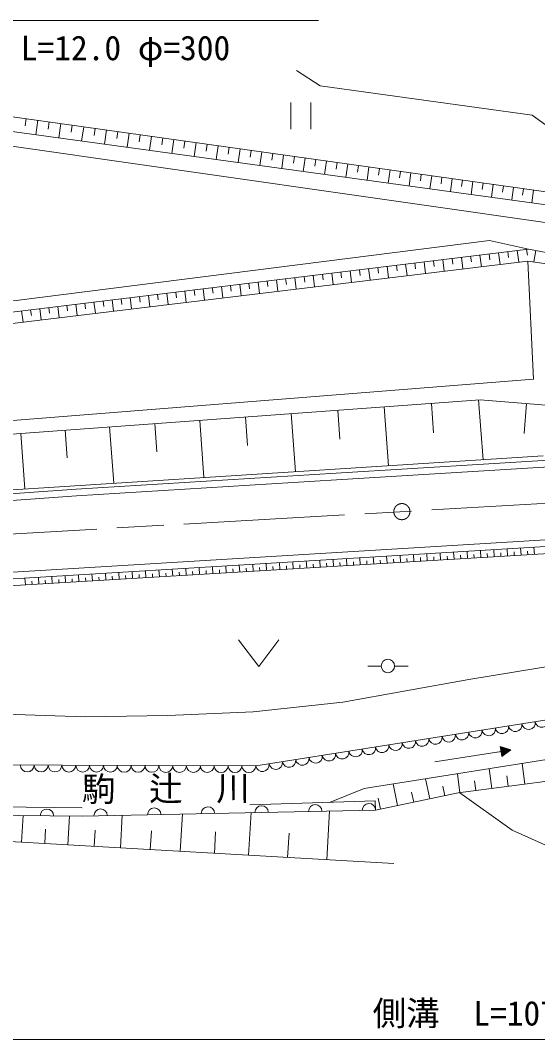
# Model space of a CAD drawing. Units: millimetres, scale not verified. Extents: x 40000 to 680000, y 20000 to 380000.
# Drawn here: x 251212 to 289755, y 261240 to 337189 of the extents above; entities that cross this region are included whole.
import ezdxf
from ezdxf.enums import TextEntityAlignment as Align

# ---------------------------------------------------------------- set-up
doc = ezdxf.new("R2010")
doc.units = ezdxf.units.MM
doc.header["$LTSCALE"] = 1000
doc.linetypes.add('CHAIN', pattern=[18.5, 12, -1.5, 3.5, -1.5])
for name, color, linetype, lineweight in [('M-BGD', 7, 'Continuous', 13), ('M-BMK', 2, 'CHAIN', 13), ('M-STR-HTXT', 7, 'Continuous', 13)]:
    doc.layers.add(name, color=color, linetype=linetype, lineweight=lineweight)
doc.layers.add('M-BMK-HTXT', color=7, linetype='Continuous')
doc.styles.add('ＭＳ ゴシック', font='')
doc.styles.get('ＭＳ ゴシック').set_extended_font_data('MS Gothic')

msp = doc.modelspace()

# ---------------------------------------------------------------- linework, layer by layer
at = {"layer": 'M-BGD'}
for p, q in [((241805, 331253), (295305, 323708)), ((271367, 331077), (271367, 329077)), ((272867, 329077), (272867, 331077)), ((251641, 329866), (251565, 329326)), ((252505, 329744), (252354, 328671)), ((253363, 329623), (253288, 329086)), ((254222, 329502), (254071, 328435)), ((255075, 329381), (254999, 328848)), ((255928, 329261), (255778, 328201)), ((256776, 329141), (256701, 328611)), ((257624, 329022), (257475, 327968)), ((258467, 328903), (258392, 328376)), ((259309, 328784), (259162, 327737)), ((260147, 328666), (260073, 328142)), ((260985, 328548), (260838, 327507)), ((261817, 328430), (261744, 327910)), ((262650, 328313), (262504, 327279)), ((263477, 328196), (263404, 327679)), ((264305, 328080), (264160, 327051)), ((265127, 327964), (265055, 327449)), ((265950, 327848), (265806, 326826)), ((266767, 327732), (266695, 327221)), ((267585, 327617), (267442, 326601)), ((268397, 327502), (268326, 326995)), ((269210, 327388), (269067, 326378)), ((270017, 327274), (269946, 326769)), ((270825, 327160), (270684, 326157)), ((271628, 327047), (271557, 326545)), ((272430, 326934), (272290, 325936)), ((273228, 326821), (273158, 326322)), ((274026, 326709), (273886, 325717)), ((274819, 326597), (274749, 326101)), ((275612, 326485), (275473, 325500)), ((276400, 326374), (276330, 325881)), ((277188, 326263), (277050, 325283)), ((277971, 326152), (277902, 325662)), ((278755, 326042), (278618, 325068)), ((279533, 325932), (279465, 325445)), ((280312, 325822), (280175, 324855)), ((281086, 325713), (281018, 325229)), ((281860, 325604), (281724, 324642)), ((282629, 325495), (282561, 325015)), ((283398, 325387), (283263, 324431)), ((284162, 325279), (284095, 324801)), ((284927, 325171), (284793, 324221)), ((285687, 325064), (285620, 324589)), ((286446, 324957), (286313, 324013)), ((287202, 324850), (287135, 324378)), ((287957, 324744), (287824, 323806)), ((288707, 324638), (288641, 324169)), ((289458, 324532), (289326, 323600)), ((289073, 320145), (248554, 315214)), ((286154, 319790), (286206, 319356)), ((286848, 319874), (286954, 319005)), ((287544, 319959), (287597, 319524)), ((288239, 320044), (288345, 319173)), ((288936, 320128), (288989, 319693)), ((292082, 319575), (289073, 320145)), ((289627, 320040), (289466, 319192)), ((279919, 319031), (280025, 318167)), ((280611, 319115), (280663, 318683)), ((281302, 319199), (281407, 318334)), ((281994, 319284), (282046, 318851)), ((282686, 319368), (282791, 318502)), ((283378, 319452), (283431, 319019)), ((284071, 319536), (284177, 318669)), ((284765, 319621), (284818, 319187)), ((285459, 319705), (285565, 318837)), ((273722, 318277), (273774, 317848)), ((274409, 318361), (274513, 317501)), ((275096, 318444), (275149, 318015)), ((275784, 318528), (275888, 317667)), ((276472, 318612), (276524, 318181)), ((277161, 318695), (277265, 317834)), ((277850, 318779), (277902, 318348)), ((278539, 318863), (278644, 318000)), ((279229, 318947), (279282, 318516)), ((267560, 317527), (267664, 316673)), ((268243, 317610), (268295, 317183)), ((268926, 317693), (269031, 316838)), ((269610, 317777), (269662, 317349)), ((270294, 317860), (270399, 317004)), ((270979, 317943), (271031, 317515)), ((271664, 318027), (271768, 317169)), ((272350, 318110), (272402, 317681)), ((273035, 318193), (273140, 317335)), ((261435, 316782), (261487, 316358)), ((262114, 316864), (262217, 316015)), ((262793, 316947), (262845, 316522)), ((263473, 317030), (263576, 316179)), ((264153, 317113), (264205, 316687)), ((264833, 317195), (264937, 316344)), ((265515, 317278), (265567, 316852)), ((266196, 317361), (266300, 316508)), ((266878, 317444), (266930, 317018)), ((254670, 315959), (254722, 315537)), ((255345, 316041), (255447, 315197)), ((256020, 316123), (256071, 315701)), ((256695, 316205), (256798, 315360)), ((257371, 316287), (257422, 315865)), ((258047, 316369), (258150, 315523)), ((258724, 316452), (258775, 316029)), ((259401, 316534), (259504, 315687)), ((260078, 316617), (260130, 316193)), ((260756, 316699), (260859, 315851)), ((251304, 315549), (251407, 314708)), ((251977, 315631), (252028, 315210)), ((252649, 315713), (252752, 314871)), ((253323, 315795), (253374, 315374)), ((253996, 315877), (254099, 315034)), ((238506, 305470), (285484, 308920)), ((278326, 308395), (278649, 303999)), ((281843, 308653), (282004, 306455)), ((285359, 308911), (285687, 304447)), ((285484, 308920), (290679, 308503)), ((288928, 308644), (288749, 306413)), ((267990, 307636), (268146, 305504)), ((271400, 307886), (271718, 303557)), ((274863, 308140), (275022, 305976)), ((257862, 306892), (258170, 302694)), ((261220, 307139), (261375, 305039)), ((264579, 307385), (264892, 303122)), ((251247, 306406), (251550, 302272)), ((254554, 306649), (254706, 304582)), ((291828, 303987), (274768, 302952)), ((274768, 302952), (255403, 301769)), ((255403, 301769), (241034, 300734)), ((286522, 297215), (286490, 297755)), ((287520, 297275), (287488, 297815)), ((288519, 297335), (288486, 297876)), ((289517, 297395), (289484, 297937)), ((294347, 297685), (228067, 293704)), ((273546, 296436), (273514, 296967)), ((274544, 296496), (274512, 297027)), ((275542, 296556), (275510, 297088)), ((276540, 296616), (276508, 297149)), ((277538, 296676), (277506, 297209)), ((278038, 296706), (278021, 296973)), ((278537, 296736), (278505, 297270)), ((279036, 296766), (279020, 297033)), ((279535, 296796), (279503, 297331)), ((280034, 296826), (280018, 297093)), ((280533, 296856), (280501, 297391)), ((281032, 296886), (281016, 297154)), ((281531, 296916), (281499, 297452)), ((282030, 296946), (282014, 297214)), ((282529, 296976), (282497, 297512)), ((283029, 297006), (283012, 297274)), ((283528, 297036), (283495, 297573)), ((284027, 297066), (284011, 297335)), ((284526, 297096), (284494, 297634)), ((285025, 297126), (285009, 297395)), ((285524, 297156), (285492, 297694)), ((286023, 297185), (286007, 297455)), ((287021, 297245), (287005, 297515)), ((288020, 297305), (288003, 297576)), ((289018, 297365), (289001, 297636)), ((261567, 295717), (261536, 296239)), ((262565, 295776), (262534, 296300)), ((263564, 295836), (263532, 296361)), ((264562, 295896), (264530, 296421)), ((265560, 295956), (265528, 296482)), ((266059, 295986), (266043, 296249)), ((266558, 296016), (266527, 296543)), ((267057, 296046), (267041, 296310)), ((267556, 296076), (267525, 296603)), ((268056, 296106), (268040, 296370)), ((268555, 296136), (268523, 296664)), ((269054, 296166), (269038, 296430)), ((269553, 296196), (269521, 296724)), ((270052, 296226), (270036, 296491)), ((270551, 296256), (270519, 296785)), ((271050, 296286), (271034, 296551)), ((271549, 296316), (271517, 296846)), ((272048, 296346), (272032, 296611)), ((272547, 296376), (272516, 296906)), ((273047, 296406), (273031, 296671)), ((274045, 296466), (274029, 296732)), ((275043, 296526), (275027, 296792)), ((276041, 296586), (276025, 296852)), ((277039, 296646), (277023, 296913)), ((251585, 295117), (251554, 295633)), ((252583, 295177), (252552, 295694)), ((253082, 295207), (253067, 295466)), ((253582, 295237), (253551, 295755)), ((254081, 295267), (254065, 295526)), ((254580, 295297), (254549, 295815)), ((255079, 295327), (255063, 295586)), ((255578, 295357), (255547, 295876)), ((256077, 295387), (256061, 295647)), ((256576, 295417), (256545, 295936)), ((257075, 295447), (257060, 295707)), ((257574, 295477), (257543, 295997)), ((258073, 295507), (258058, 295767)), ((258573, 295537), (258541, 296058)), ((259072, 295567), (259056, 295827)), ((259571, 295597), (259539, 296118)), ((260070, 295627), (260054, 295888)), ((260569, 295657), (260538, 296179)), ((261068, 295687), (261052, 295948)), ((262066, 295747), (262051, 296008)), ((263065, 295806), (263049, 296069)), ((264063, 295866), (264047, 296129)), ((265061, 295926), (265045, 296189)), ((252084, 295147), (252069, 295405)), ((267471, 291032), (268971, 289032)), ((268971, 289032), (270471, 291032)), ((293278, 289500), (284618, 288071)), ((277097, 289079), (278097, 289079)), ((279097, 289079), (280097, 289079)), ((284618, 288071), (275245, 286375)), ((275245, 286375), (268549, 285661)), ((268549, 285661), (262210, 285393)), ((256051, 285304), (250069, 285482)), ((262210, 285393), (256051, 285304)), ((282087, 281938), (287027, 282707)), ((286780, 282669), (287027, 282707)), ((287768, 282823), (286970, 283078)), ((286970, 283078), (287085, 282337)), ((286973, 283053), (287023, 283061)), ((286977, 283028), (287076, 283044)), ((286981, 283004), (287129, 283027)), ((286985, 282979), (287183, 283010)), ((286989, 282954), (287236, 282993)), ((286993, 282930), (287289, 282976)), ((286996, 282905), (287342, 282959)), ((287000, 282880), (287396, 282942)), ((287004, 282855), (287449, 282925)), ((287008, 282831), (287502, 282908)), ((287012, 282806), (287555, 282891)), ((287016, 282781), (287609, 282874)), ((287020, 282757), (287662, 282857)), ((287023, 282732), (287715, 282840)), ((287027, 282707), (287768, 282823)), ((287031, 282683), (287723, 282790)), ((287035, 282658), (287677, 282758)), ((287039, 282633), (287632, 282725)), ((287043, 282608), (287586, 282693)), ((287046, 282584), (287541, 282661)), ((287050, 282559), (287495, 282628)), ((287054, 282534), (287449, 282596)), ((287058, 282510), (287404, 282563)), ((287062, 282485), (287358, 282531)), ((287085, 282337), (287768, 282823)), ((287066, 282460), (287313, 282499)), ((287070, 282435), (287267, 282466)), ((287073, 282411), (287222, 282434)), ((287077, 282386), (287176, 282401)), ((287081, 282361), (287130, 282369)), ((288809, 280279), (288604, 281826)), ((283964, 279636), (283775, 281056)), ((283837, 279619), (294383, 281019)), ((286335, 279951), (286138, 281432)), ((279323, 278686), (278991, 280292)), ((281718, 279181), (281409, 280678)), ((285150, 279793), (285051, 280534)), ((287572, 280115), (287469, 280888)), ((277685, 278348), (283837, 279619)), ((280520, 278934), (280366, 279682)), ((282840, 279413), (282695, 280114)), ((268308, 278742), (277640, 279021)), ((277640, 279021), (277685, 278348)), ((278038, 278420), (277872, 279224)), ((246848, 278617), (255809, 278522)), ((263123, 275264), (263283, 278052)), ((268218, 274972), (268401, 278157)), ((274040, 274639), (274248, 278277)), ((251296, 275942), (251411, 277940)), ((254759, 275744), (254883, 277908)), ((258663, 275520), (258803, 277960)), ((279031, 274353), (239082, 276642)), ((253028, 275843), (253090, 276925)), ((256711, 275632), (256781, 276852)), ((260893, 275392), (260973, 276786)), ((265671, 275118), (265762, 276711)), ((271129, 274806), (271233, 276625))]:
    msp.add_line(p, q, dxfattribs=at)
for points in [[(214656, 336030), (240440, 330305), (296556, 322608), (295949, 325338), (289352, 330115), (273541, 332315), (271796, 333452)], [(289073, 320145), (286180, 320788), (250899, 316313), (245658, 316338), (236905, 317228), (210772, 325461), (214725, 334691)], [(214725, 334691), (238721, 329533), (247769, 328222), (293621, 321665), (296986, 318387), (295675, 316114)], [(209437, 322964), (236337, 315077), (245658, 314013), (289024, 319255), (291793, 318859), (297133, 313049)], [(289024, 319255), (289451, 310446), (234987, 306125), (223557, 304452), (220003, 307205), (213312, 308216), (209863, 311143), (210348, 322696)], [(322535, 305226), (316789, 305492), (307482, 305344), (302209, 305107), (291798, 304486), (274738, 303451), (255370, 302268), (240998, 301233), (222519, 299873)], [(221919, 299992), (246731, 301965), (290158, 304732)], [(333686, 296361), (308458, 298083), (299278, 298595), (294045, 298715), (227695, 294685)], [(333652, 295862), (308427, 297584), (299259, 298096), (294055, 298214), (227726, 294186)], [(247085, 281705), (268753, 281634), (291564, 285245), (307797, 289321), (322390, 292511)], [(277685, 278348), (255825, 277899), (246264, 277988), (235851, 278752), (224090, 283958), (216639, 288941)], [(300151, 284356), (293106, 282544), (276833, 279948), (274243, 278919)], [(283964, 279636), (287847, 276850), (292169, 274910), (294814, 274998), (295980, 275701)]]:
    msp.add_lwpolyline(points, dxfattribs=at)
msp.add_circle((278597, 289079), 500, dxfattribs=at)
for centre, radius, start, end in [((289084, 284854), 502, 189.23357, 8.7578), ((290076, 285011), 502, 189.23357, 8.7578), ((284125, 284069), 502, 189.23357, 8.7578), ((285117, 284226), 502, 189.23357, 8.7578), ((286109, 284383), 502, 189.23357, 8.7578), ((287101, 284540), 502, 189.23357, 8.7578), ((288093, 284697), 502, 189.23357, 8.7578), ((279166, 283284), 502, 189.23357, 8.7578), ((280158, 283441), 502, 189.23357, 8.7578), ((281150, 283598), 502, 189.23357, 8.7578), ((282142, 283755), 502, 189.23357, 8.7578), ((283134, 283912), 502, 189.23357, 8.7578), ((274207, 282499), 502, 189.23357, 8.7578), ((275199, 282656), 502, 189.23357, 8.7578), ((276191, 282813), 502, 189.23357, 8.7578), ((277183, 282970), 502, 189.23357, 8.7578), ((278175, 283127), 502, 189.23357, 8.7578), ((269248, 281714), 502, 189.23357, 8.7578), ((270240, 281871), 502, 189.23357, 8.7578), ((271232, 282028), 502, 189.23357, 8.7578), ((272224, 282185), 502, 189.23357, 8.7578), ((273215, 282342), 502, 189.23357, 8.7578), ((251728, 281706), 516, 181.60367, 358.01814), ((252760, 281703), 516, 181.60367, 358.01814), ((253792, 281699), 516, 181.60367, 358.01814), ((254824, 281696), 516, 181.60367, 358.01814), ((255855, 281692), 516, 181.60367, 358.01814), ((256887, 281689), 516, 181.60367, 358.01814), ((257919, 281686), 516, 181.60367, 358.01814), ((258951, 281682), 516, 181.60367, 358.01814), ((259983, 281679), 516, 181.60367, 358.01814), ((261014, 281675), 516, 181.60367, 358.01814), ((262046, 281672), 516, 181.60367, 358.01814), ((263078, 281669), 516, 181.60367, 358.01814), ((264110, 281665), 516, 181.60367, 358.01814), ((265141, 281662), 516, 181.60367, 358.01814), ((266173, 281658), 516, 181.60367, 358.01814), ((267205, 281655), 516, 181.60367, 358.01814), ((268237, 281652), 516, 181.60367, 358.01814), ((273186, 278255), 500, 1.17634, 181.17634), ((277185, 278337), 500, 1.17634, 181.17634), ((253189, 277923), 500, 359.46203, 179.46203), ((257189, 277927), 500, 1.17634, 181.17634), ((261188, 278009), 500, 1.17634, 181.17634), ((265187, 278091), 500, 1.17634, 181.17634), ((269187, 278173), 500, 1.17634, 181.17634)]:
    msp.add_arc(centre, radius, start, end, dxfattribs=at)
at = {"layer": 'M-BMK'}
msp.add_line((293844, 301396), (182743, 295037), dxfattribs=at)
msp.add_circle((279640, 300583), 600, dxfattribs=at)
at = {"layer": 'M-STR-HTXT'}
for p, q in [((243279, 337189), (273419, 337189)), ((333583, 261240), (227927, 261240))]:
    msp.add_line(p, q, dxfattribs=at)

# ---------------------------------------------------------------- texts
at = {"layer": 'M-BMK-HTXT', "style": 'ＭＳ ゴシック'}
msp.add_text('駒\u3000辻\u3000川', height=1833, rotation=0.374, dxfattribs=at).set_placement((262059, 278480), align=Align.BOTTOM_CENTER)
at = {"layer": 'M-STR-HTXT', "style": 'ＭＳ ゴシック'}
for s, p in [('L=12.0 φ=300', (259044, 333671)), ('側溝\u3000L=107.0', (285574, 261740))]:
    msp.add_text(s, height=1833, dxfattribs=at).set_placement(p, align=Align.BOTTOM_CENTER)

doc.saveas('drawing.dxf')
